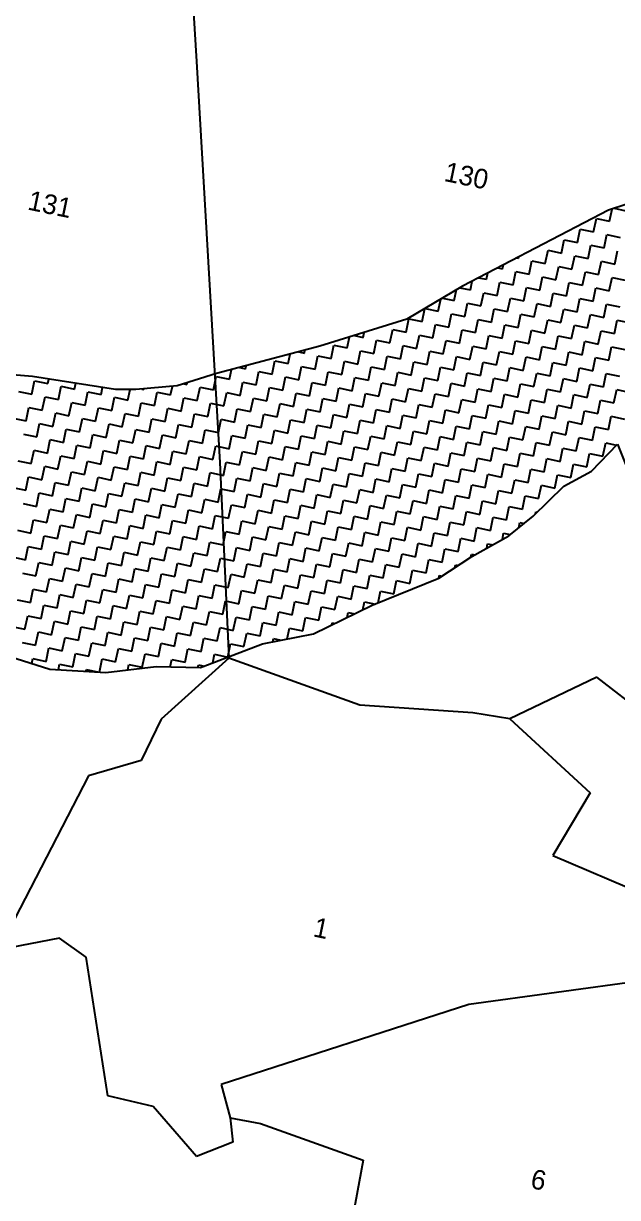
# Model space of a CAD drawing. Header units: metres. Extents: x 280043 to 281054, y 2047152 to 2048652.
# Drawn here: x 280567.3 to 280675.3, y 2047781.7 to 2047995.1 of the extents above; entities that cross this region are included whole.
import ezdxf
from ezdxf.enums import TextEntityAlignment as Align

# ---------------------------------------------------------------- set-up
doc = ezdxf.new("R2010")
doc.units = ezdxf.units.M
for name, color, linetype in [('POLY_HATCH', 12, 'Continuous'), ('POLY_PARCEL', 6, 'Continuous'), ('TEXT_PARCEL', 7, 'Continuous')]:
    doc.layers.add(name, color=color, linetype=linetype)
doc.styles.add('TEXT_MAP', font='', dxfattribs={"height": 1.8})
doc.styles.get('TEXT_MAP').set_extended_font_data('Kruti Dev 050')

msp = doc.modelspace()

# ---------------------------------------------------------------- linework, layer by layer
at = {"layer": 'POLY_HATCH'}
for p, q in [((280683.17, 2047964.36), (280673.62, 2047961.15)), ((280673.62, 2047961.15), (280647.09, 2047947.38)), ((280647.09, 2047947.38), (280636.96, 2047941.33)), ((280636.96, 2047941.33), (280621.14, 2047936.45)), ((280621.14, 2047936.45), (280602.34, 2047931.45)), ((280568.91, 2047930.94), (280563.09, 2047931.4)), ((280583.98, 2047928.57), (280568.91, 2047930.94)), ((280602.34, 2047931.45), (280595.22, 2047929.21)), ((280587.67, 2047928.55), (280583.98, 2047928.57)), ((280595.22, 2047929.21), (280587.67, 2047928.55)), ((280670.5, 2047913.69), (280675.23, 2047918.64)), ((280675.23, 2047918.64), (280679.15, 2047908.95)), ((280665.51, 2047911.02), (280670.5, 2047913.69)), ((280659.93, 2047905.51), (280665.51, 2047911.02)), ((280655.5, 2047901.99), (280659.93, 2047905.51)), ((280648.8, 2047898.19), (280655.5, 2047901.99)), ((280642.8, 2047894.24), (280648.8, 2047898.19)), ((280630.68, 2047889.34), (280642.8, 2047894.24)), ((280619.99, 2047884.15), (280630.68, 2047889.34)), ((280610.73, 2047882.35), (280619.99, 2047884.15)), ((280558.11, 2047882.1), (280572.02, 2047877.75)), ((280599.47, 2047878.02), (280610.73, 2047882.35)), ((280582.26, 2047877.12), (280591.36, 2047878.21)), ((280591.36, 2047878.21), (280599.47, 2047878.02)), ((280572.02, 2047877.75), (280582.26, 2047877.12))]:
    msp.add_line(p, q, dxfattribs=at)
at = {"layer": 'POLY_HATCH', "linetype": 'Continuous'}
for p, q in [((280674.67, 2047961.51), (280676.76, 2047961.08)), ((280670.91, 2047957.23), (280671.41, 2047959.65)), ((280671.41, 2047959.65), (280673.83, 2047959.15)), ((280673.83, 2047959.15), (280674.29, 2047961.38)), ((280667.98, 2047955.3), (280668.48, 2047957.73)), ((280668.48, 2047957.73), (280670.91, 2047957.23)), ((280665.06, 2047953.38), (280665.56, 2047955.8)), ((280665.56, 2047955.8), (280667.98, 2047955.3)), ((280672.83, 2047954.3), (280673.33, 2047956.73)), ((280673.33, 2047956.73), (280675.76, 2047956.23)), ((280662.13, 2047951.45), (280662.63, 2047953.88)), ((280662.63, 2047953.88), (280665.06, 2047953.38)), ((280666.98, 2047950.45), (280667.48, 2047952.88)), ((280667.48, 2047952.88), (280669.91, 2047952.38)), ((280669.91, 2047952.38), (280670.41, 2047954.8)), ((280670.41, 2047954.8), (280672.83, 2047954.3)), ((280674.76, 2047951.38), (280675.26, 2047953.8)), ((280654.36, 2047950.53), (280654.5, 2047951.23)), ((280656.98, 2047952.51), (280657.28, 2047952.45)), ((280657.28, 2047952.45), (280657.34, 2047952.7)), ((280659.21, 2047949.53), (280659.71, 2047951.95)), ((280659.71, 2047951.95), (280662.13, 2047951.45)), ((280664.06, 2047948.53), (280664.56, 2047950.95)), ((280664.56, 2047950.95), (280666.98, 2047950.45)), ((280671.83, 2047949.45), (280672.33, 2047951.88)), ((280672.33, 2047951.88), (280674.76, 2047951.38)), ((280650.01, 2047948.89), (280651.43, 2047948.6)), ((280651.43, 2047948.6), (280651.67, 2047949.76)), ((280653.49, 2047950.7), (280654.36, 2047950.53)), ((280656.28, 2047947.6), (280656.78, 2047950.03)), ((280656.78, 2047950.03), (280659.21, 2047949.53)), ((280661.13, 2047946.6), (280661.63, 2047949.03)), ((280661.63, 2047949.03), (280664.06, 2047948.53)), ((280668.91, 2047947.53), (280669.41, 2047949.95)), ((280669.41, 2047949.95), (280671.83, 2047949.45)), ((280673.76, 2047946.53), (280674.26, 2047948.95)), ((280674.26, 2047948.95), (280676.68, 2047948.45)), ((280645.58, 2047944.75), (280645.99, 2047946.73)), ((280646.57, 2047947.07), (280648.51, 2047946.67)), ((280648.51, 2047946.67), (280648.84, 2047948.29)), ((280653.36, 2047945.68), (280653.86, 2047948.1)), ((280653.86, 2047948.1), (280656.28, 2047947.6)), ((280658.21, 2047944.68), (280658.71, 2047947.1)), ((280658.71, 2047947.1), (280661.13, 2047946.6)), ((280665.98, 2047945.6), (280666.48, 2047948.03)), ((280666.48, 2047948.03), (280668.91, 2047947.53)), ((280670.83, 2047944.6), (280671.33, 2047947.03)), ((280671.33, 2047947.03), (280673.76, 2047946.53)), ((280642.66, 2047942.82), (280643.11, 2047945)), ((280643.43, 2047945.19), (280645.58, 2047944.75)), ((280650.43, 2047943.75), (280650.93, 2047946.17)), ((280650.93, 2047946.17), (280653.36, 2047945.68)), ((280655.28, 2047942.75), (280655.78, 2047945.18)), ((280655.78, 2047945.18), (280658.21, 2047944.68)), ((280663.06, 2047943.68), (280663.56, 2047946.1)), ((280663.56, 2047946.1), (280665.98, 2047945.6)), ((280667.91, 2047942.68), (280668.41, 2047945.1)), ((280668.41, 2047945.1), (280670.83, 2047944.6)), ((280639.73, 2047940.9), (280640.23, 2047943.28)), ((280640.28, 2047943.31), (280642.66, 2047942.82)), ((280644.58, 2047939.9), (280645.08, 2047942.32)), ((280645.08, 2047942.32), (280647.51, 2047941.82)), ((280647.51, 2047941.82), (280648.01, 2047944.25)), ((280648.01, 2047944.25), (280650.43, 2047943.75)), ((280652.36, 2047940.82), (280652.86, 2047943.25)), ((280652.86, 2047943.25), (280655.28, 2047942.75)), ((280657.21, 2047939.83), (280657.71, 2047942.25)), ((280657.71, 2047942.25), (280660.13, 2047941.75)), ((280660.13, 2047941.75), (280660.63, 2047944.18)), ((280660.63, 2047944.18), (280663.06, 2047943.68)), ((280664.98, 2047940.75), (280665.48, 2047943.18)), ((280665.48, 2047943.18), (280667.91, 2047942.68)), ((280672.76, 2047941.68), (280673.26, 2047944.1)), ((280673.26, 2047944.1), (280675.68, 2047943.6)), ((280636.81, 2047938.97), (280637.31, 2047941.4)), ((280637.31, 2047941.4), (280639.73, 2047940.9)), ((280641.66, 2047937.97), (280642.16, 2047940.4)), ((280642.16, 2047940.4), (280644.58, 2047939.9)), ((280649.43, 2047938.9), (280649.93, 2047941.32)), ((280649.93, 2047941.32), (280652.36, 2047940.82)), ((280654.28, 2047937.9), (280654.78, 2047940.33)), ((280654.78, 2047940.33), (280657.21, 2047939.83)), ((280662.06, 2047938.83), (280662.56, 2047941.25)), ((280662.56, 2047941.25), (280664.98, 2047940.75)), ((280666.91, 2047937.83), (280667.41, 2047940.25)), ((280667.41, 2047940.25), (280669.83, 2047939.75)), ((280669.83, 2047939.75), (280670.33, 2047942.18)), ((280670.33, 2047942.18), (280672.76, 2047941.68)), ((280674.69, 2047938.75), (280675.18, 2047941.18)), ((280675.18, 2047941.18), (280677.61, 2047940.68)), ((280626.11, 2047936.12), (280626.52, 2047938.11)), ((280627.41, 2047938.38), (280629.03, 2047938.05)), ((280629.03, 2047938.05), (280629.22, 2047938.94)), ((280633.88, 2047937.05), (280634.38, 2047939.47)), ((280634.38, 2047939.47), (280636.81, 2047938.97)), ((280638.73, 2047936.05), (280639.23, 2047938.47)), ((280639.23, 2047938.47), (280641.66, 2047937.97)), ((280646.51, 2047936.97), (280647.01, 2047939.4)), ((280647.01, 2047939.4), (280649.43, 2047938.9)), ((280651.36, 2047935.97), (280651.86, 2047938.4)), ((280651.86, 2047938.4), (280654.28, 2047937.9)), ((280659.13, 2047936.9), (280659.63, 2047939.33)), ((280659.63, 2047939.33), (280662.06, 2047938.83)), ((280663.98, 2047935.9), (280664.48, 2047938.33)), ((280664.48, 2047938.33), (280666.91, 2047937.83)), ((280671.76, 2047936.83), (280672.26, 2047939.25)), ((280672.26, 2047939.25), (280674.69, 2047938.75)), ((280623.18, 2047934.2), (280623.68, 2047936.62)), ((280623.68, 2047936.62), (280626.11, 2047936.12)), ((280630.96, 2047935.12), (280631.46, 2047937.55)), ((280631.46, 2047937.55), (280633.88, 2047937.05)), ((280635.81, 2047934.12), (280636.31, 2047936.55)), ((280636.31, 2047936.55), (280638.73, 2047936.05)), ((280643.58, 2047935.05), (280644.08, 2047937.47)), ((280644.08, 2047937.47), (280646.51, 2047936.97)), ((280648.43, 2047934.05), (280648.93, 2047936.47)), ((280648.93, 2047936.47), (280651.36, 2047935.97)), ((280656.21, 2047934.97), (280656.71, 2047937.4)), ((280656.71, 2047937.4), (280659.13, 2047936.9)), ((280661.06, 2047933.98), (280661.56, 2047936.4)), ((280661.56, 2047936.4), (280663.98, 2047935.9)), ((280668.84, 2047934.9), (280669.33, 2047937.33)), ((280669.33, 2047937.33), (280671.76, 2047936.83)), ((280673.69, 2047933.9), (280674.19, 2047936.33)), ((280674.19, 2047936.33), (280676.61, 2047935.83)), ((280612.48, 2047931.35), (280612.98, 2047933.77)), ((280612.98, 2047933.77), (280615.41, 2047933.27)), ((280615.41, 2047933.27), (280615.77, 2047935.02)), ((280617.27, 2047935.42), (280618.33, 2047935.2)), ((280618.33, 2047935.2), (280618.44, 2047935.73)), ((280620.26, 2047932.27), (280620.76, 2047934.7)), ((280620.76, 2047934.7), (280623.18, 2047934.2)), ((280625.11, 2047931.27), (280625.61, 2047933.7)), ((280625.61, 2047933.7), (280628.03, 2047933.2)), ((280628.03, 2047933.2), (280628.53, 2047935.62)), ((280628.53, 2047935.62), (280630.96, 2047935.12)), ((280632.88, 2047932.2), (280633.38, 2047934.62)), ((280633.38, 2047934.62), (280635.81, 2047934.12)), ((280640.66, 2047933.12), (280641.16, 2047935.55)), ((280641.16, 2047935.55), (280643.58, 2047935.05)), ((280645.51, 2047932.12), (280646.01, 2047934.55)), ((280646.01, 2047934.55), (280648.43, 2047934.05)), ((280653.28, 2047933.05), (280653.78, 2047935.47)), ((280653.78, 2047935.47), (280656.21, 2047934.97)), ((280658.13, 2047932.05), (280658.63, 2047934.48)), ((280658.63, 2047934.48), (280661.06, 2047933.98)), ((280665.91, 2047932.98), (280666.41, 2047935.4)), ((280666.41, 2047935.4), (280668.84, 2047934.9)), ((280670.76, 2047931.98), (280671.26, 2047934.4)), ((280671.26, 2047934.4), (280673.69, 2047933.9)), ((280604.71, 2047930.42), (280605.07, 2047932.17)), ((280606.56, 2047932.57), (280607.63, 2047932.35)), ((280607.63, 2047932.35), (280607.74, 2047932.88)), ((280609.56, 2047929.42), (280610.06, 2047931.85)), ((280610.06, 2047931.85), (280612.48, 2047931.35)), ((280617.33, 2047930.35), (280617.83, 2047932.77)), ((280617.83, 2047932.77), (280620.26, 2047932.27)), ((280622.18, 2047929.35), (280622.68, 2047931.77)), ((280622.68, 2047931.77), (280625.11, 2047931.27)), ((280629.96, 2047930.27), (280630.46, 2047932.7)), ((280630.46, 2047932.7), (280632.88, 2047932.2)), ((280634.81, 2047929.27), (280635.31, 2047931.7)), ((280635.31, 2047931.7), (280637.73, 2047931.2)), ((280637.73, 2047931.2), (280638.23, 2047933.62)), ((280638.23, 2047933.62), (280640.66, 2047933.12)), ((280642.58, 2047930.2), (280643.08, 2047932.62)), ((280643.08, 2047932.62), (280645.51, 2047932.12)), ((280647.43, 2047929.2), (280647.93, 2047931.62)), ((280647.93, 2047931.62), (280650.36, 2047931.12)), ((280650.36, 2047931.12), (280650.86, 2047933.55)), ((280650.86, 2047933.55), (280653.28, 2047933.05)), ((280655.21, 2047930.12), (280655.71, 2047932.55)), ((280655.71, 2047932.55), (280658.13, 2047932.05)), ((280660.06, 2047929.12), (280660.56, 2047931.55)), ((280660.56, 2047931.55), (280662.99, 2047931.05)), ((280662.99, 2047931.05), (280663.48, 2047933.48)), ((280663.48, 2047933.48), (280665.91, 2047932.98)), ((280667.84, 2047930.05), (280668.34, 2047932.48)), ((280668.34, 2047932.48), (280670.76, 2047931.98)), ((280568.76, 2047927.72), (280569.26, 2047930.15)), ((280569.26, 2047930.15), (280571.68, 2047929.65)), ((280571.68, 2047929.65), (280571.85, 2047930.47)), ((280576.53, 2047928.65), (280576.75, 2047929.7)), ((280596.44, 2047929.6), (280596.93, 2047929.5)), ((280596.93, 2047929.5), (280596.99, 2047929.77)), ((280601.78, 2047928.5), (280602.28, 2047930.92)), ((280602.28, 2047930.92), (280604.71, 2047930.42)), ((280606.63, 2047927.5), (280607.13, 2047929.92)), ((280607.13, 2047929.92), (280609.56, 2047929.42)), ((280614.41, 2047928.42), (280614.91, 2047930.85)), ((280614.91, 2047930.85), (280617.33, 2047930.35)), ((280619.26, 2047927.42), (280619.76, 2047929.85)), ((280619.76, 2047929.85), (280622.18, 2047929.35)), ((280627.03, 2047928.35), (280627.53, 2047930.77)), ((280627.53, 2047930.77), (280629.96, 2047930.27)), ((280631.88, 2047927.35), (280632.38, 2047929.77)), ((280632.38, 2047929.77), (280634.81, 2047929.27)), ((280639.66, 2047928.27), (280640.16, 2047930.7)), ((280640.16, 2047930.7), (280642.58, 2047930.2)), ((280644.51, 2047927.27), (280645.01, 2047929.7)), ((280645.01, 2047929.7), (280647.43, 2047929.2)), ((280652.28, 2047928.2), (280652.78, 2047930.62)), ((280652.78, 2047930.62), (280655.21, 2047930.12)), ((280657.14, 2047927.2), (280657.64, 2047929.62)), ((280657.64, 2047929.62), (280660.06, 2047929.12)), ((280664.91, 2047928.13), (280665.41, 2047930.55)), ((280665.41, 2047930.55), (280667.84, 2047930.05)), ((280669.76, 2047927.13), (280670.26, 2047929.55)), ((280670.26, 2047929.55), (280672.69, 2047929.05)), ((280672.69, 2047929.05), (280673.19, 2047931.48)), ((280673.19, 2047931.48), (280675.61, 2047930.98)), ((280566.33, 2047928.22), (280568.76, 2047927.72)), ((280573.61, 2047926.72), (280574.11, 2047929.15)), ((280574.11, 2047929.15), (280576.53, 2047928.65)), ((280578.46, 2047925.72), (280578.96, 2047928.15)), ((280578.96, 2047928.15), (280581.38, 2047927.65)), ((280581.38, 2047927.65), (280581.65, 2047928.94)), ((280586.23, 2047926.65), (280586.63, 2047928.55)), ((280588.79, 2047928.65), (280589.16, 2047928.57)), ((280589.16, 2047928.57), (280589.18, 2047928.68)), ((280591.08, 2047925.65), (280591.58, 2047928.07)), ((280591.58, 2047928.07), (280594.01, 2047927.57)), ((280594.01, 2047927.57), (280594.33, 2047929.14)), ((280598.86, 2047926.57), (280599.36, 2047929)), ((280599.36, 2047929), (280601.78, 2047928.5)), ((280603.71, 2047925.57), (280604.21, 2047928)), ((280604.21, 2047928), (280606.63, 2047927.5)), ((280611.48, 2047926.5), (280611.98, 2047928.92)), ((280611.98, 2047928.92), (280614.41, 2047928.42)), ((280616.33, 2047925.5), (280616.83, 2047927.92)), ((280616.83, 2047927.92), (280619.26, 2047927.42)), ((280624.11, 2047926.42), (280624.61, 2047928.85)), ((280624.61, 2047928.85), (280627.03, 2047928.35)), ((280628.96, 2047925.42), (280629.46, 2047927.85)), ((280629.46, 2047927.85), (280631.88, 2047927.35)), ((280636.73, 2047926.35), (280637.23, 2047928.77)), ((280637.23, 2047928.77), (280639.66, 2047928.27)), ((280641.58, 2047925.35), (280642.08, 2047927.77)), ((280642.08, 2047927.77), (280644.51, 2047927.27)), ((280649.36, 2047926.27), (280649.86, 2047928.7)), ((280649.86, 2047928.7), (280652.28, 2047928.2)), ((280654.21, 2047925.27), (280654.71, 2047927.7)), ((280654.71, 2047927.7), (280657.14, 2047927.2)), ((280661.99, 2047926.2), (280662.49, 2047928.63)), ((280662.49, 2047928.63), (280664.91, 2047928.13)), ((280666.84, 2047925.2), (280667.34, 2047927.63)), ((280667.34, 2047927.63), (280669.76, 2047927.13)), ((280674.61, 2047926.13), (280675.11, 2047928.55)), ((280675.11, 2047928.55), (280677.54, 2047928.05)), ((280567.76, 2047922.87), (280568.26, 2047925.3)), ((280568.26, 2047925.3), (280570.68, 2047924.8)), ((280570.68, 2047924.8), (280571.18, 2047927.22)), ((280571.18, 2047927.22), (280573.61, 2047926.72)), ((280575.53, 2047923.8), (280576.03, 2047926.22)), ((280576.03, 2047926.22), (280578.46, 2047925.72)), ((280580.38, 2047922.8), (280580.88, 2047925.22)), ((280580.88, 2047925.22), (280583.31, 2047924.72)), ((280583.31, 2047924.72), (280583.81, 2047927.15)), ((280583.81, 2047927.15), (280586.23, 2047926.65)), ((280588.16, 2047923.72), (280588.66, 2047926.15)), ((280588.66, 2047926.15), (280591.08, 2047925.65)), ((280593.01, 2047922.72), (280593.51, 2047925.15)), ((280593.51, 2047925.15), (280595.93, 2047924.65)), ((280595.93, 2047924.65), (280596.43, 2047927.07)), ((280596.43, 2047927.07), (280598.86, 2047926.57)), ((280600.78, 2047923.65), (280601.28, 2047926.07)), ((280601.28, 2047926.07), (280603.71, 2047925.57)), ((280608.56, 2047924.57), (280609.06, 2047927)), ((280609.06, 2047927), (280611.48, 2047926.5)), ((280613.41, 2047923.57), (280613.91, 2047926)), ((280613.91, 2047926), (280616.33, 2047925.5)), ((280621.18, 2047924.5), (280621.68, 2047926.92)), ((280621.68, 2047926.92), (280624.11, 2047926.42)), ((280626.03, 2047923.5), (280626.53, 2047925.92)), ((280626.53, 2047925.92), (280628.96, 2047925.42)), ((280633.81, 2047924.42), (280634.31, 2047926.85)), ((280634.31, 2047926.85), (280636.73, 2047926.35)), ((280638.66, 2047923.42), (280639.16, 2047925.85)), ((280639.16, 2047925.85), (280641.58, 2047925.35)), ((280646.43, 2047924.35), (280646.93, 2047926.77)), ((280646.93, 2047926.77), (280649.36, 2047926.27)), ((280651.29, 2047923.35), (280651.79, 2047925.77)), ((280651.79, 2047925.77), (280654.21, 2047925.27)), ((280659.06, 2047924.27), (280659.56, 2047926.7)), ((280659.56, 2047926.7), (280661.99, 2047926.2)), ((280663.91, 2047923.28), (280664.41, 2047925.7)), ((280664.41, 2047925.7), (280666.84, 2047925.2)), ((280671.69, 2047924.2), (280672.19, 2047926.63)), ((280672.19, 2047926.63), (280674.61, 2047926.13)), ((280565.33, 2047923.37), (280567.76, 2047922.87)), ((280572.61, 2047921.87), (280573.11, 2047924.3)), ((280573.11, 2047924.3), (280575.53, 2047923.8)), ((280577.46, 2047920.87), (280577.96, 2047923.3)), ((280577.96, 2047923.3), (280580.38, 2047922.8)), ((280585.23, 2047921.8), (280585.73, 2047924.22)), ((280585.73, 2047924.22), (280588.16, 2047923.72)), ((280590.08, 2047920.8), (280590.58, 2047923.22)), ((280590.58, 2047923.22), (280593.01, 2047922.72)), ((280597.86, 2047921.72), (280598.36, 2047924.15)), ((280598.36, 2047924.15), (280600.78, 2047923.65)), ((280602.71, 2047920.72), (280603.21, 2047923.15)), ((280603.21, 2047923.15), (280605.63, 2047922.65)), ((280605.63, 2047922.65), (280606.13, 2047925.07)), ((280606.13, 2047925.07), (280608.56, 2047924.57)), ((280610.48, 2047921.65), (280610.98, 2047924.07)), ((280610.98, 2047924.07), (280613.41, 2047923.57)), ((280615.33, 2047920.65), (280615.83, 2047923.07)), ((280615.83, 2047923.07), (280618.26, 2047922.57)), ((280618.26, 2047922.57), (280618.76, 2047925)), ((280618.76, 2047925), (280621.18, 2047924.5)), ((280623.11, 2047921.57), (280623.61, 2047924)), ((280623.61, 2047924), (280626.03, 2047923.5)), ((280627.96, 2047920.57), (280628.46, 2047923)), ((280628.46, 2047923), (280630.88, 2047922.5)), ((280630.88, 2047922.5), (280631.38, 2047924.92)), ((280631.38, 2047924.92), (280633.81, 2047924.42)), ((280635.73, 2047921.5), (280636.23, 2047923.92)), ((280636.23, 2047923.92), (280638.66, 2047923.42)), ((280643.51, 2047922.42), (280644.01, 2047924.85)), ((280644.01, 2047924.85), (280646.43, 2047924.35)), ((280648.36, 2047921.42), (280648.86, 2047923.85)), ((280648.86, 2047923.85), (280651.29, 2047923.35)), ((280656.14, 2047922.35), (280656.64, 2047924.77)), ((280656.64, 2047924.77), (280659.06, 2047924.27)), ((280660.99, 2047921.35), (280661.49, 2047923.77)), ((280661.49, 2047923.77), (280663.91, 2047923.28)), ((280668.76, 2047922.28), (280669.26, 2047924.7)), ((280669.26, 2047924.7), (280671.69, 2047924.2)), ((280673.61, 2047921.28), (280674.11, 2047923.7)), ((280674.11, 2047923.7), (280676.54, 2047923.2)), ((280569.68, 2047919.95), (280570.18, 2047922.37)), ((280570.18, 2047922.37), (280572.61, 2047921.87)), ((280574.53, 2047918.95), (280575.03, 2047921.37)), ((280575.03, 2047921.37), (280577.46, 2047920.87)), ((280582.31, 2047919.87), (280582.81, 2047922.3)), ((280582.81, 2047922.3), (280585.23, 2047921.8)), ((280587.16, 2047918.87), (280587.66, 2047921.3)), ((280587.66, 2047921.3), (280590.08, 2047920.8)), ((280594.93, 2047919.8), (280595.43, 2047922.22)), ((280595.43, 2047922.22), (280597.86, 2047921.72)), ((280599.78, 2047918.8), (280600.28, 2047921.22)), ((280600.28, 2047921.22), (280602.71, 2047920.72)), ((280607.56, 2047919.72), (280608.06, 2047922.15)), ((280608.06, 2047922.15), (280610.48, 2047921.65)), ((280612.41, 2047918.72), (280612.91, 2047921.15)), ((280612.91, 2047921.15), (280615.33, 2047920.65)), ((280620.18, 2047919.65), (280620.68, 2047922.07)), ((280620.68, 2047922.07), (280623.11, 2047921.57)), ((280625.03, 2047918.65), (280625.53, 2047921.07)), ((280625.53, 2047921.07), (280627.96, 2047920.57)), ((280632.81, 2047919.57), (280633.31, 2047922)), ((280633.31, 2047922), (280635.73, 2047921.5)), ((280637.66, 2047918.57), (280638.16, 2047921)), ((280638.16, 2047921), (280640.59, 2047920.5)), ((280640.59, 2047920.5), (280641.08, 2047922.92)), ((280641.08, 2047922.92), (280643.51, 2047922.42)), ((280645.44, 2047919.5), (280645.94, 2047921.92)), ((280645.94, 2047921.92), (280648.36, 2047921.42)), ((280650.29, 2047918.5), (280650.79, 2047920.92)), ((280650.79, 2047920.92), (280653.21, 2047920.42)), ((280653.21, 2047920.42), (280653.71, 2047922.85)), ((280653.71, 2047922.85), (280656.14, 2047922.35)), ((280658.06, 2047919.42), (280658.56, 2047921.85)), ((280658.56, 2047921.85), (280660.99, 2047921.35)), ((280662.91, 2047918.42), (280663.41, 2047920.85)), ((280663.41, 2047920.85), (280665.84, 2047920.35)), ((280665.84, 2047920.35), (280666.34, 2047922.78)), ((280666.34, 2047922.78), (280668.76, 2047922.28)), ((280670.69, 2047919.35), (280671.19, 2047921.78)), ((280671.19, 2047921.78), (280673.61, 2047921.28)), ((280567.26, 2047920.45), (280569.68, 2047919.95)), ((280571.61, 2047917.02), (280572.11, 2047919.45)), ((280572.11, 2047919.45), (280574.53, 2047918.95)), ((280579.38, 2047917.95), (280579.88, 2047920.37)), ((280579.88, 2047920.37), (280582.31, 2047919.87)), ((280584.23, 2047916.95), (280584.73, 2047919.37)), ((280584.73, 2047919.37), (280587.16, 2047918.87)), ((280592.01, 2047917.87), (280592.51, 2047920.3)), ((280592.51, 2047920.3), (280594.93, 2047919.8)), ((280596.86, 2047916.87), (280597.36, 2047919.3)), ((280597.36, 2047919.3), (280599.78, 2047918.8)), ((280604.63, 2047917.8), (280605.13, 2047920.22)), ((280605.13, 2047920.22), (280607.56, 2047919.72)), ((280609.48, 2047916.8), (280609.98, 2047919.22)), ((280609.98, 2047919.22), (280612.41, 2047918.72)), ((280617.26, 2047917.72), (280617.76, 2047920.15)), ((280617.76, 2047920.15), (280620.18, 2047919.65)), ((280622.11, 2047916.72), (280622.61, 2047919.15)), ((280622.61, 2047919.15), (280625.03, 2047918.65)), ((280629.88, 2047917.65), (280630.38, 2047920.07)), ((280630.38, 2047920.07), (280632.81, 2047919.57)), ((280634.74, 2047916.65), (280635.23, 2047919.07)), ((280635.23, 2047919.07), (280637.66, 2047918.57)), ((280642.51, 2047917.57), (280643.01, 2047920)), ((280643.01, 2047920), (280645.44, 2047919.5)), ((280647.36, 2047916.57), (280647.86, 2047919)), ((280647.86, 2047919), (280650.29, 2047918.5)), ((280655.14, 2047917.5), (280655.64, 2047919.92)), ((280655.64, 2047919.92), (280658.06, 2047919.42)), ((280659.99, 2047916.5), (280660.49, 2047918.92)), ((280660.49, 2047918.92), (280662.91, 2047918.42)), ((280667.76, 2047917.43), (280668.26, 2047919.85)), ((280668.26, 2047919.85), (280670.69, 2047919.35)), ((280672.61, 2047916.43), (280673.11, 2047918.85)), ((280673.11, 2047918.85), (280675.05, 2047918.45)), ((280568.68, 2047915.1), (280569.18, 2047917.52)), ((280569.18, 2047917.52), (280571.61, 2047917.02)), ((280576.46, 2047916.02), (280576.96, 2047918.45)), ((280576.96, 2047918.45), (280579.38, 2047917.95)), ((280581.31, 2047915.02), (280581.81, 2047917.45)), ((280581.81, 2047917.45), (280584.23, 2047916.95)), ((280589.08, 2047915.95), (280589.58, 2047918.37)), ((280589.58, 2047918.37), (280592.01, 2047917.87)), ((280593.93, 2047914.95), (280594.43, 2047917.37)), ((280594.43, 2047917.37), (280596.86, 2047916.87)), ((280601.71, 2047915.87), (280602.21, 2047918.3)), ((280602.21, 2047918.3), (280604.63, 2047917.8)), ((280606.56, 2047914.87), (280607.06, 2047917.3)), ((280607.06, 2047917.3), (280609.48, 2047916.8)), ((280614.33, 2047915.8), (280614.83, 2047918.22)), ((280614.83, 2047918.22), (280617.26, 2047917.72)), ((280619.18, 2047914.8), (280619.68, 2047917.22)), ((280619.68, 2047917.22), (280622.11, 2047916.72)), ((280626.96, 2047915.72), (280627.46, 2047918.15)), ((280627.46, 2047918.15), (280629.88, 2047917.65)), ((280631.81, 2047914.72), (280632.31, 2047917.15)), ((280632.31, 2047917.15), (280634.74, 2047916.65)), ((280639.59, 2047915.65), (280640.09, 2047918.07)), ((280640.09, 2047918.07), (280642.51, 2047917.57)), ((280644.44, 2047914.65), (280644.94, 2047917.07)), ((280644.94, 2047917.07), (280647.36, 2047916.57)), ((280652.21, 2047915.57), (280652.71, 2047918)), ((280652.71, 2047918), (280655.14, 2047917.5)), ((280657.06, 2047914.57), (280657.56, 2047917)), ((280657.56, 2047917), (280659.99, 2047916.5)), ((280664.84, 2047915.5), (280665.34, 2047917.92)), ((280665.34, 2047917.92), (280667.76, 2047917.43)), ((280669.69, 2047914.5), (280670.19, 2047916.93)), ((280670.19, 2047916.93), (280672.61, 2047916.43)), ((280566.26, 2047915.6), (280568.68, 2047915.1)), ((280570.61, 2047912.17), (280571.11, 2047914.6)), ((280571.11, 2047914.6), (280573.53, 2047914.1)), ((280573.53, 2047914.1), (280574.03, 2047916.52)), ((280574.03, 2047916.52), (280576.46, 2047916.02)), ((280578.38, 2047913.1), (280578.88, 2047915.52)), ((280578.88, 2047915.52), (280581.31, 2047915.02)), ((280583.23, 2047912.1), (280583.73, 2047914.52)), ((280583.73, 2047914.52), (280586.16, 2047914.02)), ((280586.16, 2047914.02), (280586.66, 2047916.45)), ((280586.66, 2047916.45), (280589.08, 2047915.95)), ((280591.01, 2047913.02), (280591.51, 2047915.45)), ((280591.51, 2047915.45), (280593.93, 2047914.95)), ((280595.86, 2047912.02), (280596.36, 2047914.45)), ((280596.36, 2047914.45), (280598.78, 2047913.95)), ((280598.78, 2047913.95), (280599.28, 2047916.37)), ((280599.28, 2047916.37), (280601.71, 2047915.87)), ((280603.63, 2047912.95), (280604.13, 2047915.37)), ((280604.13, 2047915.37), (280606.56, 2047914.87)), ((280611.41, 2047913.87), (280611.91, 2047916.3)), ((280611.91, 2047916.3), (280614.33, 2047915.8)), ((280616.26, 2047912.87), (280616.76, 2047915.3)), ((280616.76, 2047915.3), (280619.18, 2047914.8)), ((280624.03, 2047913.8), (280624.53, 2047916.22)), ((280624.53, 2047916.22), (280626.96, 2047915.72)), ((280628.89, 2047912.8), (280629.38, 2047915.22)), ((280629.38, 2047915.22), (280631.81, 2047914.72)), ((280636.66, 2047913.72), (280637.16, 2047916.15)), ((280637.16, 2047916.15), (280639.59, 2047915.65)), ((280641.51, 2047912.72), (280642.01, 2047915.15)), ((280642.01, 2047915.15), (280644.44, 2047914.65)), ((280649.29, 2047913.65), (280649.79, 2047916.07)), ((280649.79, 2047916.07), (280652.21, 2047915.57)), ((280654.14, 2047912.65), (280654.64, 2047915.07)), ((280654.64, 2047915.07), (280657.06, 2047914.57)), ((280661.91, 2047913.57), (280662.41, 2047916)), ((280662.41, 2047916), (280664.84, 2047915.5)), ((280666.76, 2047912.57), (280667.26, 2047915)), ((280667.26, 2047915), (280669.69, 2047914.5)), ((280567.68, 2047910.25), (280568.18, 2047912.67)), ((280568.18, 2047912.67), (280570.61, 2047912.17)), ((280575.46, 2047911.17), (280575.96, 2047913.6)), ((280575.96, 2047913.6), (280578.38, 2047913.1)), ((280580.31, 2047910.17), (280580.81, 2047912.6)), ((280580.81, 2047912.6), (280583.23, 2047912.1)), ((280588.08, 2047911.1), (280588.58, 2047913.52)), ((280588.58, 2047913.52), (280591.01, 2047913.02)), ((280592.93, 2047910.1), (280593.43, 2047912.52)), ((280593.43, 2047912.52), (280595.86, 2047912.02)), ((280600.71, 2047911.02), (280601.21, 2047913.45)), ((280601.21, 2047913.45), (280603.63, 2047912.95)), ((280605.56, 2047910.02), (280606.06, 2047912.45)), ((280606.06, 2047912.45), (280608.48, 2047911.95)), ((280608.48, 2047911.95), (280608.98, 2047914.37)), ((280608.98, 2047914.37), (280611.41, 2047913.87)), ((280613.33, 2047910.95), (280613.83, 2047913.37)), ((280613.83, 2047913.37), (280616.26, 2047912.87)), ((280618.18, 2047909.95), (280618.68, 2047912.37)), ((280618.68, 2047912.37), (280621.11, 2047911.87)), ((280621.11, 2047911.87), (280621.61, 2047914.3)), ((280621.61, 2047914.3), (280624.03, 2047913.8)), ((280625.96, 2047910.87), (280626.46, 2047913.3)), ((280626.46, 2047913.3), (280628.89, 2047912.8)), ((280630.81, 2047909.87), (280631.31, 2047912.3)), ((280631.31, 2047912.3), (280633.74, 2047911.8)), ((280633.74, 2047911.8), (280634.24, 2047914.22)), ((280634.24, 2047914.22), (280636.66, 2047913.72)), ((280638.59, 2047910.8), (280639.09, 2047913.22)), ((280639.09, 2047913.22), (280641.51, 2047912.72)), ((280646.36, 2047911.72), (280646.86, 2047914.15)), ((280646.86, 2047914.15), (280649.29, 2047913.65)), ((280651.21, 2047910.72), (280651.71, 2047913.15)), ((280651.71, 2047913.15), (280654.14, 2047912.65)), ((280658.99, 2047911.65), (280659.49, 2047914.07)), ((280659.49, 2047914.07), (280661.91, 2047913.57)), ((280663.84, 2047910.65), (280664.34, 2047913.07)), ((280664.34, 2047913.07), (280666.76, 2047912.57)), ((280565.26, 2047910.75), (280567.68, 2047910.25)), ((280572.53, 2047909.25), (280573.03, 2047911.67)), ((280573.03, 2047911.67), (280575.46, 2047911.17)), ((280577.38, 2047908.25), (280577.88, 2047910.67)), ((280577.88, 2047910.67), (280580.31, 2047910.17)), ((280585.16, 2047909.17), (280585.66, 2047911.6)), ((280585.66, 2047911.6), (280588.08, 2047911.1)), ((280590.01, 2047908.17), (280590.51, 2047910.6)), ((280590.51, 2047910.6), (280592.93, 2047910.1)), ((280597.78, 2047909.1), (280598.28, 2047911.52)), ((280598.28, 2047911.52), (280600.71, 2047911.02)), ((280602.63, 2047908.1), (280603.13, 2047910.52)), ((280603.13, 2047910.52), (280605.56, 2047910.02)), ((280610.41, 2047909.02), (280610.91, 2047911.45)), ((280610.91, 2047911.45), (280613.33, 2047910.95)), ((280615.26, 2047908.02), (280615.76, 2047910.45)), ((280615.76, 2047910.45), (280618.18, 2047909.95)), ((280623.04, 2047908.95), (280623.54, 2047911.37)), ((280623.54, 2047911.37), (280625.96, 2047910.87)), ((280627.89, 2047907.95), (280628.39, 2047910.37)), ((280628.39, 2047910.37), (280630.81, 2047909.87)), ((280635.66, 2047908.87), (280636.16, 2047911.3)), ((280636.16, 2047911.3), (280638.59, 2047910.8)), ((280640.51, 2047907.87), (280641.01, 2047910.3)), ((280641.01, 2047910.3), (280643.44, 2047909.8)), ((280643.44, 2047909.8), (280643.94, 2047912.22)), ((280643.94, 2047912.22), (280646.36, 2047911.72)), ((280648.29, 2047908.8), (280648.79, 2047911.22)), ((280648.79, 2047911.22), (280651.21, 2047910.72)), ((280653.14, 2047907.8), (280653.64, 2047910.22)), ((280653.64, 2047910.22), (280656.06, 2047909.72)), ((280656.06, 2047909.72), (280656.56, 2047912.15)), ((280656.56, 2047912.15), (280658.99, 2047911.65)), ((280660.91, 2047908.72), (280661.41, 2047911.15)), ((280661.41, 2047911.15), (280663.84, 2047910.65)), ((280569.61, 2047907.32), (280570.11, 2047909.75)), ((280570.11, 2047909.75), (280572.53, 2047909.25)), ((280574.46, 2047906.32), (280574.96, 2047908.75)), ((280574.96, 2047908.75), (280577.38, 2047908.25)), ((280582.23, 2047907.25), (280582.73, 2047909.67)), ((280582.73, 2047909.67), (280585.16, 2047909.17)), ((280587.08, 2047906.25), (280587.58, 2047908.67)), ((280587.58, 2047908.67), (280590.01, 2047908.17)), ((280594.86, 2047907.17), (280595.36, 2047909.6)), ((280595.36, 2047909.6), (280597.78, 2047909.1)), ((280599.71, 2047906.17), (280600.21, 2047908.6)), ((280600.21, 2047908.6), (280602.63, 2047908.1)), ((280607.48, 2047907.1), (280607.98, 2047909.52)), ((280607.98, 2047909.52), (280610.41, 2047909.02)), ((280612.33, 2047906.1), (280612.83, 2047908.52)), ((280612.83, 2047908.52), (280615.26, 2047908.02)), ((280620.11, 2047907.02), (280620.61, 2047909.45)), ((280620.61, 2047909.45), (280623.04, 2047908.95)), ((280624.96, 2047906.02), (280625.46, 2047908.45)), ((280625.46, 2047908.45), (280627.89, 2047907.95)), ((280632.74, 2047906.95), (280633.24, 2047909.37)), ((280633.24, 2047909.37), (280635.66, 2047908.87)), ((280637.59, 2047905.95), (280638.09, 2047908.37)), ((280638.09, 2047908.37), (280640.51, 2047907.87)), ((280645.36, 2047906.87), (280645.86, 2047909.3)), ((280645.86, 2047909.3), (280648.29, 2047908.8)), ((280650.21, 2047905.87), (280650.71, 2047908.3)), ((280650.71, 2047908.3), (280653.14, 2047907.8)), ((280657.99, 2047906.8), (280658.49, 2047909.22)), ((280658.49, 2047909.22), (280660.91, 2047908.72)), ((280567.18, 2047907.82), (280569.61, 2047907.32)), ((280571.53, 2047904.4), (280572.03, 2047906.82)), ((280572.03, 2047906.82), (280574.46, 2047906.32)), ((280579.31, 2047905.32), (280579.81, 2047907.75)), ((280579.81, 2047907.75), (280582.23, 2047907.25)), ((280584.16, 2047904.32), (280584.66, 2047906.75)), ((280584.66, 2047906.75), (280587.08, 2047906.25)), ((280591.93, 2047905.25), (280592.43, 2047907.67)), ((280592.43, 2047907.67), (280594.86, 2047907.17)), ((280596.78, 2047904.25), (280597.28, 2047906.67)), ((280597.28, 2047906.67), (280599.71, 2047906.17)), ((280604.56, 2047905.17), (280605.06, 2047907.6)), ((280605.06, 2047907.6), (280607.48, 2047907.1)), ((280609.41, 2047904.17), (280609.91, 2047906.6)), ((280609.91, 2047906.6), (280612.33, 2047906.1)), ((280617.19, 2047905.1), (280617.69, 2047907.52)), ((280617.69, 2047907.52), (280620.11, 2047907.02)), ((280622.04, 2047904.1), (280622.54, 2047906.52)), ((280622.54, 2047906.52), (280624.96, 2047906.02)), ((280629.81, 2047905.02), (280630.31, 2047907.45)), ((280630.31, 2047907.45), (280632.74, 2047906.95)), ((280634.66, 2047904.02), (280635.16, 2047906.45)), ((280635.16, 2047906.45), (280637.59, 2047905.95)), ((280642.44, 2047904.95), (280642.94, 2047907.37)), ((280642.94, 2047907.37), (280645.36, 2047906.87)), ((280647.29, 2047903.95), (280647.79, 2047906.37)), ((280647.79, 2047906.37), (280650.21, 2047905.87)), ((280655.06, 2047904.87), (280655.56, 2047907.3)), ((280655.56, 2047907.3), (280657.99, 2047906.8)), ((280660.33, 2047905.91), (280660.41, 2047906.3)), ((280660.41, 2047906.3), (280660.67, 2047906.25)), ((280568.61, 2047902.47), (280569.11, 2047904.9)), ((280569.11, 2047904.9), (280571.53, 2047904.4)), ((280573.46, 2047901.47), (280573.96, 2047903.9)), ((280573.96, 2047903.9), (280576.38, 2047903.4)), ((280576.38, 2047903.4), (280576.88, 2047905.82)), ((280576.88, 2047905.82), (280579.31, 2047905.32)), ((280581.23, 2047902.4), (280581.73, 2047904.82)), ((280581.73, 2047904.82), (280584.16, 2047904.32)), ((280586.08, 2047901.4), (280586.58, 2047903.82)), ((280586.58, 2047903.82), (280589.01, 2047903.32)), ((280589.01, 2047903.32), (280589.51, 2047905.75)), ((280589.51, 2047905.75), (280591.93, 2047905.25)), ((280593.86, 2047902.32), (280594.36, 2047904.75)), ((280594.36, 2047904.75), (280596.78, 2047904.25)), ((280601.63, 2047903.25), (280602.13, 2047905.67)), ((280602.13, 2047905.67), (280604.56, 2047905.17)), ((280606.48, 2047902.25), (280606.98, 2047904.67)), ((280606.98, 2047904.67), (280609.41, 2047904.17)), ((280614.26, 2047903.17), (280614.76, 2047905.6)), ((280614.76, 2047905.6), (280617.19, 2047905.1)), ((280619.11, 2047902.17), (280619.61, 2047904.6)), ((280619.61, 2047904.6), (280622.04, 2047904.1)), ((280626.89, 2047903.1), (280627.39, 2047905.52)), ((280627.39, 2047905.52), (280629.81, 2047905.02)), ((280631.74, 2047902.1), (280632.24, 2047904.52)), ((280632.24, 2047904.52), (280634.66, 2047904.02)), ((280639.51, 2047903.02), (280640.01, 2047905.45)), ((280640.01, 2047905.45), (280642.44, 2047904.95)), ((280644.36, 2047902.02), (280644.86, 2047904.45)), ((280644.86, 2047904.45), (280647.29, 2047903.95)), ((280652.14, 2047902.95), (280652.64, 2047905.37)), ((280652.64, 2047905.37), (280655.06, 2047904.87)), ((280657.29, 2047903.41), (280657.49, 2047904.37)), ((280657.49, 2047904.37), (280658.29, 2047904.21)), ((280566.18, 2047902.97), (280568.61, 2047902.47)), ((280570.53, 2047899.55), (280571.03, 2047901.97)), ((280571.03, 2047901.97), (280573.46, 2047901.47)), ((280578.31, 2047900.47), (280578.81, 2047902.9)), ((280578.81, 2047902.9), (280581.23, 2047902.4)), ((280583.16, 2047899.47), (280583.66, 2047901.9)), ((280583.66, 2047901.9), (280586.08, 2047901.4)), ((280590.93, 2047900.4), (280591.43, 2047902.82)), ((280591.43, 2047902.82), (280593.86, 2047902.32)), ((280595.78, 2047899.4), (280596.28, 2047901.82)), ((280596.28, 2047901.82), (280598.71, 2047901.32)), ((280598.71, 2047901.32), (280599.21, 2047903.75)), ((280599.21, 2047903.75), (280601.63, 2047903.25)), ((280603.56, 2047900.32), (280604.06, 2047902.75)), ((280604.06, 2047902.75), (280606.48, 2047902.25)), ((280608.41, 2047899.32), (280608.91, 2047901.75)), ((280608.91, 2047901.75), (280611.34, 2047901.25)), ((280611.34, 2047901.25), (280611.84, 2047903.67)), ((280611.84, 2047903.67), (280614.26, 2047903.17)), ((280616.19, 2047900.25), (280616.69, 2047902.67)), ((280616.69, 2047902.67), (280619.11, 2047902.17)), ((280621.04, 2047899.25), (280621.54, 2047901.67)), ((280621.54, 2047901.67), (280623.96, 2047901.17)), ((280623.96, 2047901.17), (280624.46, 2047903.6)), ((280624.46, 2047903.6), (280626.89, 2047903.1)), ((280628.81, 2047900.17), (280629.31, 2047902.6)), ((280629.31, 2047902.6), (280631.74, 2047902.1)), ((280636.59, 2047901.1), (280637.09, 2047903.52)), ((280637.09, 2047903.52), (280639.51, 2047903.02)), ((280641.44, 2047900.1), (280641.94, 2047902.52)), ((280641.94, 2047902.52), (280644.36, 2047902.02)), ((280649.21, 2047901.02), (280649.71, 2047903.45)), ((280649.71, 2047903.45), (280652.14, 2047902.95)), ((280654.33, 2047901.32), (280654.56, 2047902.45)), ((280654.56, 2047902.45), (280655.77, 2047902.2)), ((280567.61, 2047897.62), (280568.11, 2047900.05)), ((280568.11, 2047900.05), (280570.53, 2047899.55)), ((280575.38, 2047898.55), (280575.88, 2047900.97)), ((280575.88, 2047900.97), (280578.31, 2047900.47)), ((280580.23, 2047897.55), (280580.73, 2047899.97)), ((280580.73, 2047899.97), (280583.16, 2047899.47)), ((280588.01, 2047898.47), (280588.51, 2047900.9)), ((280588.51, 2047900.9), (280590.93, 2047900.4)), ((280592.86, 2047897.47), (280593.36, 2047899.9)), ((280593.36, 2047899.9), (280595.78, 2047899.4)), ((280600.64, 2047898.4), (280601.13, 2047900.82)), ((280601.13, 2047900.82), (280603.56, 2047900.32)), ((280605.49, 2047897.4), (280605.99, 2047899.82)), ((280605.99, 2047899.82), (280608.41, 2047899.32)), ((280613.26, 2047898.32), (280613.76, 2047900.75)), ((280613.76, 2047900.75), (280616.19, 2047900.25)), ((280618.11, 2047897.32), (280618.61, 2047899.75)), ((280618.61, 2047899.75), (280621.04, 2047899.25)), ((280625.89, 2047898.25), (280626.39, 2047900.67)), ((280626.39, 2047900.67), (280628.81, 2047900.17)), ((280630.74, 2047897.25), (280631.24, 2047899.67)), ((280631.24, 2047899.67), (280633.66, 2047899.17)), ((280633.66, 2047899.17), (280634.16, 2047901.6)), ((280634.16, 2047901.6), (280636.59, 2047901.1)), ((280638.51, 2047898.17), (280639.01, 2047900.6)), ((280639.01, 2047900.6), (280641.44, 2047900.1)), ((280643.36, 2047897.17), (280643.86, 2047899.6)), ((280643.86, 2047899.6), (280646.29, 2047899.1)), ((280646.29, 2047899.1), (280646.79, 2047901.52)), ((280646.79, 2047901.52), (280649.21, 2047901.02)), ((280651.47, 2047899.7), (280651.64, 2047900.52)), ((280651.64, 2047900.52), (280652.58, 2047900.33)), ((280565.18, 2047898.12), (280567.61, 2047897.62)), ((280572.46, 2047896.62), (280572.96, 2047899.05)), ((280572.96, 2047899.05), (280575.38, 2047898.55)), ((280577.31, 2047895.62), (280577.81, 2047898.05)), ((280577.81, 2047898.05), (280580.23, 2047897.55)), ((280585.08, 2047896.55), (280585.58, 2047898.97)), ((280585.58, 2047898.97), (280588.01, 2047898.47)), ((280589.93, 2047895.55), (280590.43, 2047897.97)), ((280590.43, 2047897.97), (280592.86, 2047897.47)), ((280597.71, 2047896.47), (280598.21, 2047898.9)), ((280598.21, 2047898.9), (280600.64, 2047898.4)), ((280602.56, 2047895.47), (280603.06, 2047897.9)), ((280603.06, 2047897.9), (280605.49, 2047897.4)), ((280610.34, 2047896.4), (280610.84, 2047898.82)), ((280610.84, 2047898.82), (280613.26, 2047898.32)), ((280615.19, 2047895.4), (280615.69, 2047897.82)), ((280615.69, 2047897.82), (280618.11, 2047897.32)), ((280622.96, 2047896.32), (280623.46, 2047898.75)), ((280623.46, 2047898.75), (280625.89, 2047898.25)), ((280627.81, 2047895.32), (280628.31, 2047897.75)), ((280628.31, 2047897.75), (280630.74, 2047897.25)), ((280635.59, 2047896.25), (280636.09, 2047898.67)), ((280636.09, 2047898.67), (280638.51, 2047898.17)), ((280640.44, 2047895.25), (280640.94, 2047897.67)), ((280640.94, 2047897.67), (280643.36, 2047897.17)), ((280648.6, 2047898.06), (280648.71, 2047898.6)), ((280648.71, 2047898.6), (280649.31, 2047898.48)), ((280569.53, 2047894.7), (280570.03, 2047897.12)), ((280570.03, 2047897.12), (280572.46, 2047896.62)), ((280574.38, 2047893.7), (280574.88, 2047896.12)), ((280574.88, 2047896.12), (280577.31, 2047895.62)), ((280582.16, 2047894.62), (280582.66, 2047897.05)), ((280582.66, 2047897.05), (280585.08, 2047896.55)), ((280587.01, 2047893.62), (280587.51, 2047896.05)), ((280587.51, 2047896.05), (280589.93, 2047895.55)), ((280594.79, 2047894.55), (280595.28, 2047896.97)), ((280595.28, 2047896.97), (280597.71, 2047896.47)), ((280599.64, 2047893.55), (280600.14, 2047895.97)), ((280600.14, 2047895.97), (280602.56, 2047895.47)), ((280607.41, 2047894.47), (280607.91, 2047896.9)), ((280607.91, 2047896.9), (280610.34, 2047896.4)), ((280612.26, 2047893.47), (280612.76, 2047895.9)), ((280612.76, 2047895.9), (280615.19, 2047895.4)), ((280620.04, 2047894.4), (280620.54, 2047896.82)), ((280620.54, 2047896.82), (280622.96, 2047896.32)), ((280624.89, 2047893.4), (280625.39, 2047895.82)), ((280625.39, 2047895.82), (280627.81, 2047895.32)), ((280632.66, 2047894.32), (280633.16, 2047896.75)), ((280633.16, 2047896.75), (280635.59, 2047896.25)), ((280637.51, 2047893.32), (280638.01, 2047895.75)), ((280638.01, 2047895.75), (280640.44, 2047895.25)), ((280645.68, 2047896.14), (280645.79, 2047896.67)), ((280645.79, 2047896.67), (280646.33, 2047896.56)), ((280567.11, 2047895.2), (280569.53, 2047894.7)), ((280571.46, 2047891.77), (280571.96, 2047894.2)), ((280571.96, 2047894.2), (280574.38, 2047893.7)), ((280576.31, 2047890.77), (280576.81, 2047893.2)), ((280576.81, 2047893.2), (280579.23, 2047892.7)), ((280579.23, 2047892.7), (280579.73, 2047895.12)), ((280579.73, 2047895.12), (280582.16, 2047894.62)), ((280584.08, 2047891.7), (280584.58, 2047894.12)), ((280584.58, 2047894.12), (280587.01, 2047893.62)), ((280588.94, 2047890.7), (280589.43, 2047893.12)), ((280589.43, 2047893.12), (280591.86, 2047892.62)), ((280591.86, 2047892.62), (280592.36, 2047895.05)), ((280592.36, 2047895.05), (280594.79, 2047894.55)), ((280596.71, 2047891.62), (280597.21, 2047894.05)), ((280597.21, 2047894.05), (280599.64, 2047893.55)), ((280604.49, 2047892.55), (280604.99, 2047894.97)), ((280604.99, 2047894.97), (280607.41, 2047894.47)), ((280609.34, 2047891.55), (280609.84, 2047893.97)), ((280609.84, 2047893.97), (280612.26, 2047893.47)), ((280617.11, 2047892.47), (280617.61, 2047894.9)), ((280617.61, 2047894.9), (280620.04, 2047894.4)), ((280621.96, 2047891.47), (280622.46, 2047893.9)), ((280622.46, 2047893.9), (280624.89, 2047893.4)), ((280629.74, 2047892.4), (280630.24, 2047894.82)), ((280630.24, 2047894.82), (280632.66, 2047894.32)), ((280634.59, 2047891.4), (280635.09, 2047893.82)), ((280635.09, 2047893.82), (280637.51, 2047893.32)), ((280642.75, 2047894.22), (280642.86, 2047894.75)), ((280642.86, 2047894.75), (280643.4, 2047894.64)), ((280568.53, 2047889.84), (280569.03, 2047892.27)), ((280569.03, 2047892.27), (280571.46, 2047891.77)), ((280573.38, 2047888.85), (280573.88, 2047891.27)), ((280573.88, 2047891.27), (280576.31, 2047890.77)), ((280581.16, 2047889.77), (280581.66, 2047892.2)), ((280581.66, 2047892.2), (280584.08, 2047891.7)), ((280586.01, 2047888.77), (280586.51, 2047891.2)), ((280586.51, 2047891.2), (280588.94, 2047890.7)), ((280593.79, 2047889.7), (280594.29, 2047892.12)), ((280594.29, 2047892.12), (280596.71, 2047891.62)), ((280598.64, 2047888.7), (280599.14, 2047891.12)), ((280599.14, 2047891.12), (280601.56, 2047890.62)), ((280601.56, 2047890.62), (280602.06, 2047893.05)), ((280602.06, 2047893.05), (280604.49, 2047892.55)), ((280606.41, 2047889.62), (280606.91, 2047892.05)), ((280606.91, 2047892.05), (280609.34, 2047891.55)), ((280611.26, 2047888.62), (280611.76, 2047891.05)), ((280611.76, 2047891.05), (280614.19, 2047890.55)), ((280614.19, 2047890.55), (280614.69, 2047892.97)), ((280614.69, 2047892.97), (280617.11, 2047892.47)), ((280619.04, 2047889.55), (280619.54, 2047891.97)), ((280619.54, 2047891.97), (280621.96, 2047891.47)), ((280623.89, 2047888.55), (280624.39, 2047890.97)), ((280624.39, 2047890.97), (280626.81, 2047890.47)), ((280626.81, 2047890.47), (280627.31, 2047892.9)), ((280627.31, 2047892.9), (280629.74, 2047892.4)), ((280631.72, 2047889.76), (280632.16, 2047891.9)), ((280632.16, 2047891.9), (280634.59, 2047891.4)), ((280566.11, 2047890.34), (280568.53, 2047889.84)), ((280570.46, 2047886.92), (280570.96, 2047889.35)), ((280570.96, 2047889.35), (280573.38, 2047888.85)), ((280578.23, 2047887.85), (280578.73, 2047890.27)), ((280578.73, 2047890.27), (280581.16, 2047889.77)), ((280583.09, 2047886.85), (280583.59, 2047889.27)), ((280583.59, 2047889.27), (280586.01, 2047888.77)), ((280590.86, 2047887.77), (280591.36, 2047890.2)), ((280591.36, 2047890.2), (280593.79, 2047889.7)), ((280595.71, 2047886.77), (280596.21, 2047889.2)), ((280596.21, 2047889.2), (280598.64, 2047888.7)), ((280603.49, 2047887.7), (280603.99, 2047890.12)), ((280603.99, 2047890.12), (280606.41, 2047889.62)), ((280608.34, 2047886.7), (280608.84, 2047889.12)), ((280608.84, 2047889.12), (280611.26, 2047888.62)), ((280616.11, 2047887.62), (280616.61, 2047890.05)), ((280616.61, 2047890.05), (280619.04, 2047889.55)), ((280620.96, 2047886.62), (280621.46, 2047889.05)), ((280621.46, 2047889.05), (280623.89, 2047888.55)), ((280628.93, 2047888.49), (280629.24, 2047889.97)), ((280629.24, 2047889.97), (280631.23, 2047889.56)), ((280567.53, 2047884.99), (280568.03, 2047887.42)), ((280568.03, 2047887.42), (280570.46, 2047886.92)), ((280575.31, 2047885.92), (280575.81, 2047888.35)), ((280575.81, 2047888.35), (280578.23, 2047887.85)), ((280580.16, 2047884.92), (280580.66, 2047887.35)), ((280580.66, 2047887.35), (280583.09, 2047886.85)), ((280587.94, 2047885.85), (280588.44, 2047888.27)), ((280588.44, 2047888.27), (280590.86, 2047887.77)), ((280592.79, 2047884.85), (280593.29, 2047887.27)), ((280593.29, 2047887.27), (280595.71, 2047886.77)), ((280600.56, 2047885.77), (280601.06, 2047888.2)), ((280601.06, 2047888.2), (280603.49, 2047887.7)), ((280605.41, 2047884.77), (280605.91, 2047887.2)), ((280605.91, 2047887.2), (280608.34, 2047886.7)), ((280613.19, 2047885.7), (280613.69, 2047888.12)), ((280613.69, 2047888.12), (280616.11, 2047887.62)), ((280618.04, 2047884.7), (280618.54, 2047887.12)), ((280618.54, 2047887.12), (280620.96, 2047886.62)), ((280626.12, 2047887.13), (280626.31, 2047888.05)), ((280626.31, 2047888.05), (280627.51, 2047887.8)), ((280565.11, 2047885.49), (280567.53, 2047884.99)), ((280572.38, 2047883.99), (280572.88, 2047886.42)), ((280572.88, 2047886.42), (280575.31, 2047885.92)), ((280577.24, 2047883), (280577.74, 2047885.42)), ((280577.74, 2047885.42), (280580.16, 2047884.92)), ((280585.01, 2047883.92), (280585.51, 2047886.35)), ((280585.51, 2047886.35), (280587.94, 2047885.85)), ((280589.86, 2047882.92), (280590.36, 2047885.35)), ((280590.36, 2047885.35), (280592.79, 2047884.85)), ((280597.64, 2047883.85), (280598.14, 2047886.27)), ((280598.14, 2047886.27), (280600.56, 2047885.77)), ((280602.49, 2047882.85), (280602.99, 2047885.27)), ((280602.99, 2047885.27), (280605.41, 2047884.77)), ((280610.26, 2047883.77), (280610.76, 2047886.2)), ((280610.76, 2047886.2), (280613.19, 2047885.7)), ((280615.2, 2047883.22), (280615.61, 2047885.2)), ((280615.61, 2047885.2), (280618.04, 2047884.7)), ((280623.31, 2047885.76), (280623.39, 2047886.12)), ((280623.39, 2047886.12), (280623.86, 2047886.03)), ((280567.03, 2047882.57), (280569.46, 2047882.07)), ((280569.46, 2047882.07), (280569.96, 2047884.49)), ((280569.96, 2047884.49), (280572.38, 2047883.99)), ((280574.31, 2047881.07), (280574.81, 2047883.5)), ((280574.81, 2047883.5), (280577.24, 2047883)), ((280579.16, 2047880.07), (280579.66, 2047882.5)), ((280579.66, 2047882.5), (280582.09, 2047882)), ((280582.09, 2047882), (280582.59, 2047884.42)), ((280582.59, 2047884.42), (280585.01, 2047883.92)), ((280586.94, 2047881), (280587.44, 2047883.42)), ((280587.44, 2047883.42), (280589.86, 2047882.92)), ((280591.79, 2047880), (280592.29, 2047882.42)), ((280592.29, 2047882.42), (280594.71, 2047881.92)), ((280594.71, 2047881.92), (280595.21, 2047884.35)), ((280595.21, 2047884.35), (280597.64, 2047883.85)), ((280599.56, 2047880.92), (280600.06, 2047883.35)), ((280600.06, 2047883.35), (280602.49, 2047882.85)), ((280607.34, 2047881.85), (280607.84, 2047884.27)), ((280607.84, 2047884.27), (280610.26, 2047883.77)), ((280612.57, 2047882.71), (280612.69, 2047883.27)), ((280612.69, 2047883.27), (280614.03, 2047882.99)), ((280571.39, 2047879.14), (280571.89, 2047881.57)), ((280571.89, 2047881.57), (280574.31, 2047881.07)), ((280576.24, 2047878.15), (280576.74, 2047880.57)), ((280576.74, 2047880.57), (280579.16, 2047880.07)), ((280584.01, 2047879.07), (280584.51, 2047881.5)), ((280584.51, 2047881.5), (280586.94, 2047881)), ((280588.86, 2047878.07), (280589.36, 2047880.5)), ((280589.36, 2047880.5), (280591.79, 2047880)), ((280596.64, 2047879), (280597.14, 2047881.42)), ((280597.14, 2047881.42), (280599.56, 2047880.92)), ((280601.66, 2047878.86), (280601.99, 2047880.42)), ((280601.99, 2047880.42), (280604.41, 2047879.92)), ((280604.41, 2047879.92), (280604.91, 2047882.35)), ((280604.91, 2047882.35), (280607.34, 2047881.85)), ((280568.78, 2047878.77), (280568.96, 2047879.64)), ((280568.96, 2047879.64), (280571.39, 2047879.14)), ((280573.61, 2047877.66), (280573.81, 2047878.64)), ((280573.81, 2047878.64), (280576.24, 2047878.15)), ((280581.1, 2047877.19), (280581.59, 2047879.57)), ((280581.59, 2047879.57), (280584.01, 2047879.07)), ((280586.23, 2047877.6), (280586.44, 2047878.57)), ((280586.44, 2047878.57), (280588.86, 2047878.07)), ((280593.93, 2047878.15), (280594.21, 2047879.5)), ((280594.21, 2047879.5), (280596.64, 2047879)), ((280598.96, 2047878.03), (280599.06, 2047878.5)), ((280599.06, 2047878.5), (280600.14, 2047878.27)), ((280578.6, 2047877.35), (280578.66, 2047877.65)), ((280578.66, 2047877.65), (280580.74, 2047877.22))]:
    msp.add_line(p, q, dxfattribs=at)
at = {"layer": 'POLY_PARCEL'}
for p, q in [((280595.28, 2048045.27), (280598.73, 2047988.18)), ((280598.73, 2047988.18), (280602.94, 2047915.32)), ((280602.94, 2047915.32), (280604.57, 2047879.72)), ((280604.57, 2047879.72), (280592.28, 2047868.65)), ((280628.43, 2047871.2), (280604.57, 2047879.72)), ((280671.48, 2047876.28), (280655.71, 2047868.71)), ((280684.63, 2047866.12), (280671.48, 2047876.28)), ((280648.94, 2047869.79), (280628.43, 2047871.2)), ((280655.71, 2047868.71), (280648.94, 2047869.79)), ((280592.28, 2047868.65), (280588.64, 2047861.14)), ((280655.71, 2047868.71), (280670.28, 2047855.24)), ((280588.64, 2047861.14), (280579.09, 2047858.34)), ((280579.09, 2047858.34), (280564.72, 2047830.52)), ((280670.28, 2047855.24), (280663.51, 2047843.84)), ((280663.51, 2047843.84), (280685.66, 2047834.39)), ((280573.81, 2047828.84), (280563.13, 2047826.74)), ((280578.66, 2047825.36), (280573.81, 2047828.84)), ((280582.61, 2047800.13), (280578.66, 2047825.36)), ((280680.11, 2047821.13), (280648.25, 2047816.76)), ((280648.25, 2047816.76), (280603.17, 2047802.18)), ((280603.17, 2047802.18), (280604.84, 2047796.13)), ((280590.83, 2047798.21), (280582.61, 2047800.13)), ((280598.74, 2047789.13), (280590.83, 2047798.21)), ((280604.84, 2047796.13), (280610.33, 2047795.12)), ((280604.84, 2047796.13), (280605.33, 2047791.73)), ((280610.33, 2047795.12), (280628.99, 2047788.48)), ((280605.33, 2047791.73), (280598.74, 2047789.13)), ((280628.99, 2047788.48), (280626.42, 2047774.35))]:
    msp.add_line(p, q, dxfattribs=at)

# ---------------------------------------------------------------- texts
at = {"layer": 'TEXT_PARCEL', "style": 'TEXT_MAP'}
for s, height, p in [('130', 3.566, (280647.81, 2047967.45)), ('131', 3.566, (280572.1, 2047962.25)), ('1', 3.57, (280621.41, 2047830.64)), ('6', 3.57, (280660.92, 2047784.89))]:
    msp.add_text(s, height=height, rotation=348.3523, dxfattribs=at).set_placement(p, align=Align.MIDDLE)

doc.saveas('drawing.dxf')
